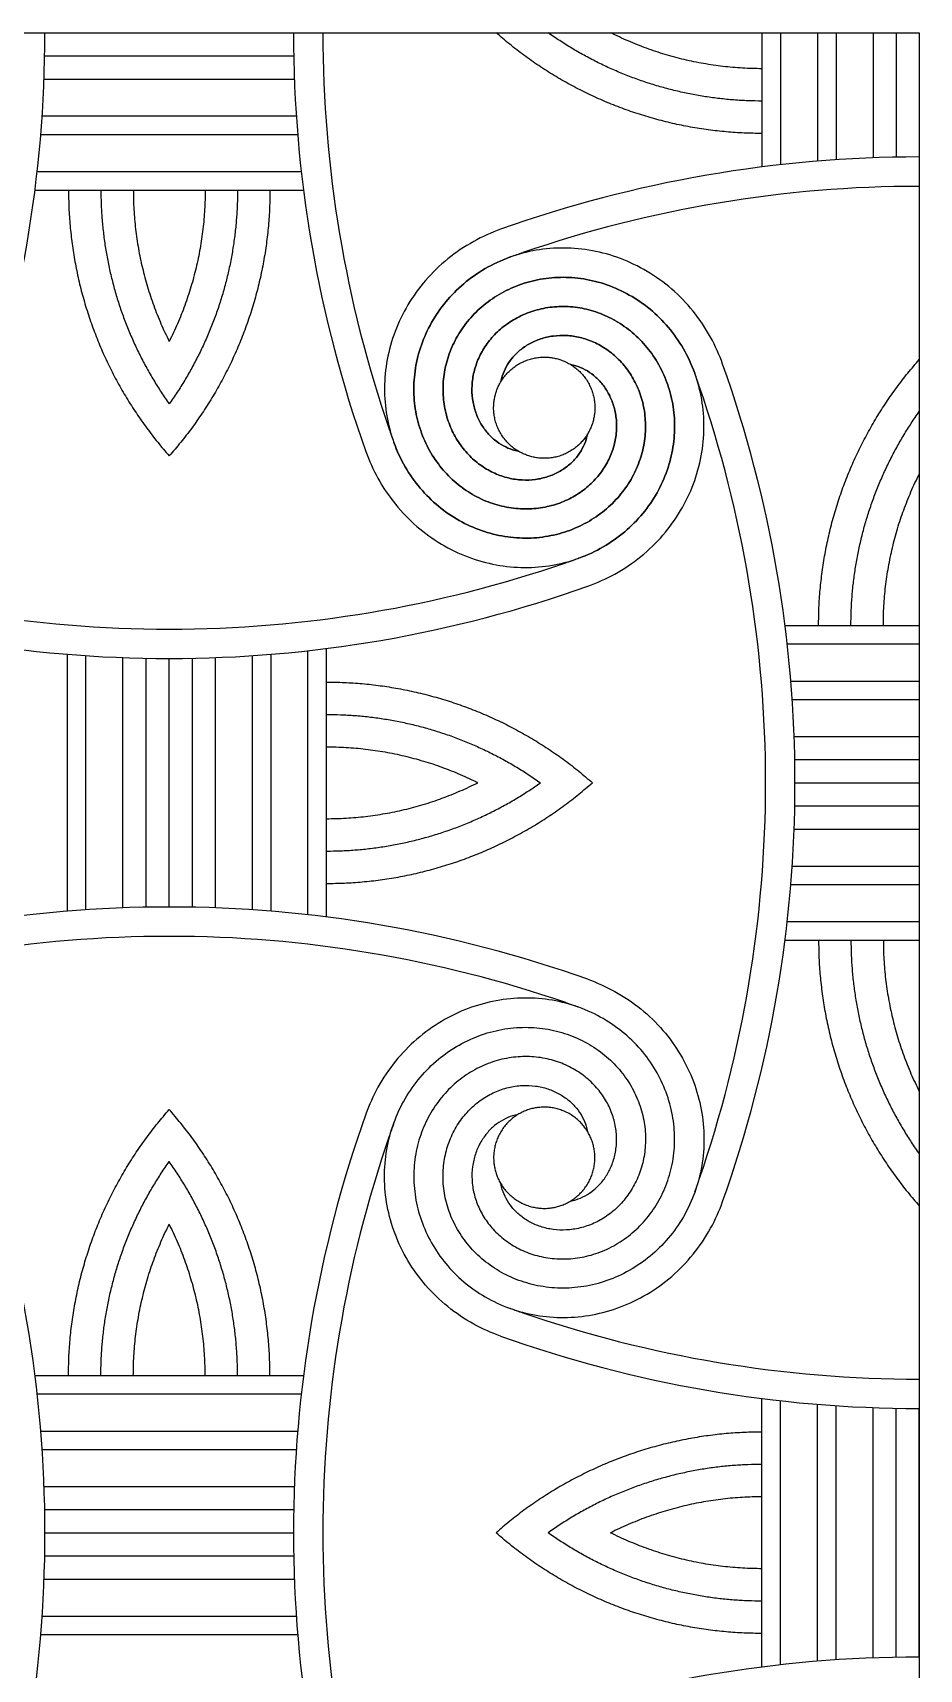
# Model space of a CAD drawing. Header units: millimetres. Extents: x -101 to 102, y -117 to 99.
# Drawn here: x -67.03 to -52.83, y -78.5 to -52.29 of the extents above; entities that cross this region are included whole.
import ezdxf

# ---------------------------------------------------------------- set-up
doc = ezdxf.new("R2010")
doc.units = ezdxf.units.MM
doc.header["$MEASUREMENT"] = 0
doc.layers.add('Layer 03', color=5, linetype='Continuous')

msp = doc.modelspace()

# ---------------------------------------------------------------- linework, layer by layer
at = {"layer": 'Layer 03'}
for p, q in [((-100.875, -52.292), (-52.834, -52.292)), ((-55.352, -52.292), (-55.352, -54.441)), ((-55.056, -52.292), (-55.056, -54.406)), ((-54.463, -52.292), (-54.463, -54.349)), ((-54.167, -52.292), (-54.167, -54.327)), ((-53.574, -52.292), (-53.574, -54.296)), ((-53.204, -52.292), (-53.204, -54.285)), ((-52.834, -52.292), (-52.834, -100.333)), ((-66.837, -52.662), (-62.851, -52.662)), ((-66.848, -53.033), (-62.84, -53.033)), ((-66.878, -53.625), (-62.809, -53.625)), ((-66.9, -53.922), (-62.787, -53.922)), ((-66.958, -54.514), (-62.73, -54.514)), ((-66.993, -54.811), (-62.695, -54.811)), ((-54.983, -61.784), (-52.834, -61.784)), ((-54.948, -62.08), (-52.834, -62.08)), ((-66.474, -66.359), (-66.474, -62.246)), ((-66.177, -66.337), (-66.177, -62.268)), ((-65.585, -66.306), (-65.585, -62.299)), ((-65.214, -66.296), (-65.214, -62.309)), ((-64.474, -66.296), (-64.474, -62.309)), ((-64.103, -66.306), (-64.103, -62.299)), ((-63.511, -66.337), (-63.511, -62.268)), ((-63.214, -66.359), (-63.214, -62.246)), ((-62.622, -66.416), (-62.622, -62.188)), ((-62.325, -66.452), (-62.325, -62.153)), ((-54.89, -62.673), (-52.834, -62.673)), ((-54.868, -62.969), (-52.834, -62.969)), ((-54.837, -63.562), (-52.834, -63.562)), ((-54.827, -63.932), (-52.834, -63.932)), ((-54.827, -64.673), (-52.834, -64.673)), ((-54.837, -65.043), (-52.834, -65.043)), ((-54.868, -65.636), (-52.834, -65.636)), ((-54.89, -65.932), (-52.834, -65.932)), ((-54.948, -66.525), (-52.834, -66.525)), ((-54.983, -66.821), (-52.834, -66.821)), ((-66.993, -73.794), (-62.695, -73.794)), ((-66.958, -74.09), (-62.73, -74.09)), ((-55.352, -78.462), (-55.352, -74.163)), ((-55.056, -78.426), (-55.056, -74.199)), ((-54.463, -78.369), (-54.463, -74.256)), ((-54.167, -78.347), (-54.167, -74.278)), ((-53.574, -78.316), (-53.574, -74.309)), ((-53.204, -78.306), (-53.204, -74.319)), ((-66.9, -74.683), (-62.787, -74.683)), ((-66.878, -74.979), (-62.809, -74.979)), ((-66.848, -75.572), (-62.84, -75.572)), ((-66.837, -75.942), (-62.851, -75.942)), ((-66.837, -76.683), (-62.851, -76.683)), ((-66.848, -77.053), (-62.84, -77.053)), ((-66.878, -77.646), (-62.809, -77.646)), ((-66.9, -77.942), (-62.787, -77.942))]:
    msp.add_line(p, q, dxfattribs=at)
for points in [[(-66.834, -52.292), (-62.854, -52.292)], [(-52.834, -52.292), (-52.834, -54.282)], [(-64.844, -66.292), (-64.844, -62.312)], [(-54.824, -64.302), (-52.834, -64.302)], [(-52.834, -78.303), (-52.834, -74.323)], [(-66.834, -76.313), (-62.854, -76.313)]]:
    msp.add_lwpolyline(points, dxfattribs=at)
for centre, radius, start, end in [((-86.817, -52.292), 19.983, 340.3973, 360), ((-42.871, -52.292), 19.983, 180, 199.6027), ((-42.871, -52.292), 19.513, 180, 198.9874), ((-52.834, -74.265), 19.983, 90, 109.6027), ((-52.834, -74.265), 19.513, 90, 108.9874), ((-53.211, -73.17), 18.354, 108.9874, 109.6503), ((-74.807, -64.302), 19.983, 340.3973, 19.6027), ((-73.711, -63.925), 18.354, 18.9874, 19.6503), ((-74.807, -64.302), 19.513, 0, 18.9874), ((-43.966, -52.669), 18.354, 198.9874, 199.6503), ((-64.844, -42.329), 19.513, 251.0126, 270), ((-64.844, -42.329), 19.513, 270, 288.9874), ((-64.467, -43.425), 18.354, 288.9874, 289.6503), ((-64.844, -42.329), 19.983, 250.3973, 289.6027), ((-74.807, -64.302), 19.513, 341.0126, 0), ((-64.844, -86.275), 19.983, 70.3973, 109.6027), ((-64.844, -86.275), 19.513, 90, 108.9874), ((-64.844, -86.275), 19.513, 71.0126, 90), ((-64.467, -85.18), 18.354, 70.3497, 71.0126), ((-86.817, -76.313), 19.983, 340.3973, 19.6027), ((-42.871, -76.313), 19.983, 160.3973, 199.6027), ((-42.871, -76.313), 19.513, 161.0126, 180), ((-43.966, -75.936), 18.354, 160.3497, 161.0126), ((-73.711, -64.679), 18.354, 340.3497, 341.0126), ((-53.211, -55.435), 18.354, 250.3497, 251.0126), ((-52.834, -54.339), 19.513, 251.0126, 270), ((-52.834, -54.339), 19.983, 250.3973, 270), ((-42.871, -76.313), 19.513, 180, 198.9874), ((-52.834, -98.286), 19.983, 90, 109.6027)]:
    msp.add_arc(centre, radius, start, end, dxfattribs=at)
for points, weights in [([(-55.352, -53.905), (-57.786, -53.905), (-59.61, -52.292)], [1, 0.935170198217, 1]), ([(-55.352, -53.386), (-57.239, -53.386), (-58.777, -52.292)], [1, 0.952582379687, 1]), ([(-55.352, -52.868), (-56.632, -52.868), (-57.776, -52.292)], [1, 0.972937522285, 1]), ([(-66.457, -54.811), (-66.457, -57.245), (-64.844, -59.068)], [1, 0.935170198217, 1]), ([(-65.938, -54.811), (-65.938, -56.698), (-64.844, -58.236)], [1, 0.952582379687, 1]), ([(-65.419, -54.811), (-65.419, -56.091), (-64.844, -57.234)], [1, 0.972937522285, 1]), ([(-64.268, -54.811), (-64.268, -56.091), (-64.844, -57.234)], [1, 0.972937522285, 1]), ([(-63.75, -54.811), (-63.75, -56.698), (-64.844, -58.236)], [1, 0.952582379687, 1]), ([(-63.231, -54.811), (-63.231, -57.245), (-64.844, -59.068)], [1, 0.935170198217, 1]), ([(-54.446, -61.784), (-54.446, -59.35), (-52.834, -57.526)], [1, 0.935170198217, 1]), ([(-53.928, -61.784), (-53.928, -59.896), (-52.834, -58.359)], [1, 0.952582379687, 1]), ([(-53.409, -61.784), (-53.409, -60.504), (-52.834, -59.36)], [1, 0.972937522285, 1]), ([(-62.325, -62.69), (-59.891, -62.69), (-58.068, -64.302)], [1, 0.935170198217, 1]), ([(-62.325, -63.208), (-60.438, -63.208), (-58.9, -64.302)], [1, 0.952582379687, 1]), ([(-62.325, -63.727), (-61.045, -63.727), (-59.902, -64.302)], [1, 0.972937522285, 1]), ([(-62.325, -64.878), (-61.045, -64.878), (-59.902, -64.302)], [1, 0.972937522285, 1]), ([(-62.325, -65.396), (-60.438, -65.396), (-58.9, -64.302)], [1, 0.952582379687, 1]), ([(-62.325, -65.915), (-59.891, -65.915), (-58.068, -64.302)], [1, 0.935170198217, 1]), ([(-54.446, -66.821), (-54.446, -69.255), (-52.834, -71.078)], [1, 0.935170198217, 1]), ([(-53.928, -66.821), (-53.928, -68.708), (-52.834, -70.246)], [1, 0.952582379687, 1]), ([(-53.409, -66.821), (-53.409, -68.101), (-52.834, -69.244)], [1, 0.972937522285, 1]), ([(-66.457, -73.794), (-66.457, -71.36), (-64.844, -69.536)], [1, 0.935170198217, 1]), ([(-63.231, -73.794), (-63.231, -71.36), (-64.844, -69.536)], [1, 0.935170198217, 1]), ([(-65.938, -73.794), (-65.938, -71.907), (-64.844, -70.369)], [1, 0.952582379687, 1]), ([(-63.75, -73.794), (-63.75, -71.907), (-64.844, -70.369)], [1, 0.952582379687, 1]), ([(-65.419, -73.794), (-65.419, -72.514), (-64.844, -71.371)], [1, 0.972937522285, 1]), ([(-64.268, -73.794), (-64.268, -72.514), (-64.844, -71.371)], [1, 0.972937522285, 1]), ([(-55.352, -74.7), (-57.786, -74.7), (-59.61, -76.313)], [1, 0.935170198217, 1]), ([(-55.352, -75.218), (-57.239, -75.218), (-58.777, -76.313)], [1, 0.952582379687, 1]), ([(-55.352, -75.737), (-56.632, -75.737), (-57.776, -76.313)], [1, 0.972937522285, 1]), ([(-55.352, -77.925), (-57.786, -77.925), (-59.61, -76.313)], [1, 0.935170198217, 1]), ([(-55.352, -77.407), (-57.239, -77.407), (-58.777, -76.313)], [1, 0.952582379687, 1]), ([(-55.352, -76.888), (-56.632, -76.888), (-57.776, -76.313)], [1, 0.972937522285, 1])]:
    msp.add_rational_spline(points, weights, degree=2, dxfattribs=at)
for points, knots in [([(-59.538, -55.44), (-59.687, -55.493), (-59.987, -55.629), (-60.394, -55.904), (-60.75, -56.249), (-61.035, -56.644), (-61.242, -57.074), (-61.367, -57.526), (-61.41, -57.983), (-61.373, -58.431), (-61.259, -58.857), (-61.077, -59.249), (-60.833, -59.594), (-60.539, -59.885), (-60.206, -60.114), (-59.845, -60.276), (-59.471, -60.37), (-59.095, -60.396), (-58.729, -60.356), (-58.385, -60.254), (-58.073, -60.097), (-57.801, -59.892), (-57.576, -59.649), (-57.402, -59.377), (-57.284, -59.088), (-57.22, -58.79), (-57.212, -58.495), (-57.255, -58.212), (-57.345, -57.95), (-57.477, -57.717), (-57.643, -57.518), (-57.835, -57.358), (-58.045, -57.24), (-58.265, -57.166), (-58.485, -57.134), (-58.699, -57.143), (-58.899, -57.189), (-59.079, -57.268), (-59.233, -57.374), (-59.359, -57.5), (-59.453, -57.642), (-59.507, -57.77), (-59.527, -57.849), (-59.533, -57.878)], [36.472467, 36.472467, 36.472467, 36.472467, 36.498047, 36.525825, 36.553602, 36.58138, 36.609158, 36.636936, 36.664714, 36.692491, 36.720269, 36.748047, 36.775825, 36.803602, 36.83138, 36.859158, 36.886936, 36.914714, 36.942491, 36.970269, 36.998047, 37.025825, 37.053602, 37.08138, 37.109158, 37.136936, 37.164714, 37.192491, 37.220269, 37.248047, 37.275825, 37.303602, 37.33138, 37.359158, 37.386936, 37.414714, 37.442491, 37.470269, 37.498047, 37.525825, 37.553602, 37.58138, 37.597796, 37.597796, 37.597796, 37.597796]), ([(-55.982, -57.598), (-56.035, -57.449), (-56.17, -57.149), (-56.445, -56.741), (-56.79, -56.386), (-57.185, -56.101), (-57.616, -55.894), (-58.067, -55.769), (-58.524, -55.726), (-58.973, -55.763), (-59.399, -55.877), (-59.79, -56.059), (-60.136, -56.303), (-60.426, -56.597), (-60.655, -56.93), (-60.818, -57.291), (-60.912, -57.665), (-60.938, -58.041), (-60.898, -58.407), (-60.796, -58.751), (-60.639, -59.063), (-60.434, -59.335), (-60.191, -59.56), (-59.919, -59.734), (-59.629, -59.852), (-59.332, -59.915), (-59.037, -59.924), (-58.754, -59.881), (-58.492, -59.791), (-58.259, -59.659), (-58.06, -59.493), (-57.9, -59.301), (-57.782, -59.091), (-57.707, -58.871), (-57.675, -58.651), (-57.684, -58.437), (-57.73, -58.237), (-57.809, -58.057), (-57.915, -57.903), (-58.042, -57.777), (-58.183, -57.682), (-58.311, -57.629), (-58.391, -57.609), (-58.42, -57.603)], [36.472467, 36.472467, 36.472467, 36.472467, 36.498047, 36.525825, 36.553602, 36.58138, 36.609158, 36.636936, 36.664714, 36.692491, 36.720269, 36.748047, 36.775825, 36.803602, 36.83138, 36.859158, 36.886936, 36.914714, 36.942491, 36.970269, 36.998047, 37.025825, 37.053602, 37.08138, 37.109158, 37.136936, 37.164714, 37.192491, 37.220269, 37.248047, 37.275825, 37.303602, 37.33138, 37.359158, 37.386936, 37.414714, 37.442491, 37.470269, 37.498047, 37.525825, 37.553602, 37.58138, 37.597796, 37.597796, 37.597796, 37.597796]), ([(-58.42, -57.603), (-58.391, -57.609), (-58.311, -57.629), (-58.183, -57.682), (-58.042, -57.777), (-57.915, -57.903), (-57.809, -58.057), (-57.73, -58.237), (-57.684, -58.437), (-57.675, -58.651), (-57.707, -58.871), (-57.782, -59.091), (-57.9, -59.301), (-58.06, -59.493), (-58.259, -59.659), (-58.492, -59.791), (-58.754, -59.881), (-59.037, -59.924), (-59.332, -59.915), (-59.629, -59.852), (-59.919, -59.734), (-60.191, -59.56), (-60.434, -59.335), (-60.639, -59.063), (-60.796, -58.751), (-60.898, -58.407), (-60.938, -58.041), (-60.912, -57.665), (-60.818, -57.291), (-60.655, -56.93), (-60.426, -56.597), (-60.136, -56.303), (-59.79, -56.059), (-59.526, -55.936), (-59.386, -55.886), (-59.383, -55.884)], [-1.5719713, -1.5719713, -1.5719713, -1.5719713, -1.5555556, -1.5277778, -1.5, -1.4722222, -1.4444444, -1.4166667, -1.3888889, -1.3611111, -1.3333333, -1.3055556, -1.2777778, -1.25, -1.2222222, -1.1944444, -1.1666667, -1.1388889, -1.1111111, -1.0833333, -1.0555556, -1.0277778, -1, -0.9722222, -0.9444444, -0.9166667, -0.8888889, -0.8611111, -0.8333333, -0.8055556, -0.7777778, -0.75, -0.7222222, -0.6944444, -0.6937348, -0.6937348, -0.6937348, -0.6937348]), ([(-58.145, -58.716), (-58.151, -58.745), (-58.17, -58.824), (-58.224, -58.953), (-58.319, -59.094), (-58.444, -59.221), (-58.599, -59.327), (-58.778, -59.406), (-58.978, -59.452), (-59.192, -59.461), (-59.413, -59.429), (-59.632, -59.354), (-59.843, -59.236), (-60.035, -59.076), (-60.201, -58.877), (-60.332, -58.644), (-60.422, -58.382), (-60.466, -58.099), (-60.457, -57.804), (-60.394, -57.507), (-60.275, -57.217), (-60.102, -56.945), (-59.877, -56.702), (-59.605, -56.497), (-59.292, -56.34), (-58.948, -56.238), (-58.583, -56.198), (-58.207, -56.224), (-57.832, -56.318), (-57.472, -56.481), (-57.139, -56.71), (-56.844, -57), (-56.601, -57.346), (-56.477, -57.61), (-56.427, -57.75), (-56.426, -57.753)], [-1.5719713, -1.5719713, -1.5719713, -1.5719713, -1.5555556, -1.5277778, -1.5, -1.4722222, -1.4444444, -1.4166667, -1.3888889, -1.3611111, -1.3333333, -1.3055556, -1.2777778, -1.25, -1.2222222, -1.1944444, -1.1666667, -1.1388889, -1.1111111, -1.0833333, -1.0555556, -1.0277778, -1, -0.9722222, -0.9444444, -0.9166667, -0.8888889, -0.8611111, -0.8333333, -0.8055556, -0.7777778, -0.75, -0.7222222, -0.6944444, -0.6937348, -0.6937348, -0.6937348, -0.6937348]), ([(-58.14, -61.154), (-57.99, -61.101), (-57.691, -60.966), (-57.283, -60.691), (-56.927, -60.346), (-56.643, -59.951), (-56.436, -59.52), (-56.311, -59.069), (-56.268, -58.612), (-56.305, -58.163), (-56.418, -57.737), (-56.601, -57.346), (-56.844, -57), (-57.139, -56.71), (-57.472, -56.481), (-57.832, -56.318), (-58.207, -56.224), (-58.583, -56.198), (-58.948, -56.238), (-59.292, -56.34), (-59.605, -56.497), (-59.877, -56.702), (-60.102, -56.945), (-60.275, -57.217), (-60.394, -57.507), (-60.457, -57.804), (-60.466, -58.099), (-60.422, -58.382), (-60.332, -58.644), (-60.201, -58.877), (-60.035, -59.076), (-59.843, -59.236), (-59.632, -59.354), (-59.413, -59.429), (-59.192, -59.461), (-58.978, -59.452), (-58.778, -59.406), (-58.599, -59.327), (-58.444, -59.221), (-58.319, -59.094), (-58.224, -58.953), (-58.17, -58.824), (-58.151, -58.745), (-58.145, -58.716)], [36.472467, 36.472467, 36.472467, 36.472467, 36.498047, 36.525825, 36.553602, 36.58138, 36.609158, 36.636936, 36.664714, 36.692491, 36.720269, 36.748047, 36.775825, 36.803602, 36.83138, 36.859158, 36.886936, 36.914714, 36.942491, 36.970269, 36.998047, 37.025825, 37.053602, 37.08138, 37.109158, 37.136936, 37.164714, 37.192491, 37.220269, 37.248047, 37.275825, 37.303602, 37.33138, 37.359158, 37.386936, 37.414714, 37.442491, 37.470269, 37.498047, 37.525825, 37.553602, 37.58138, 37.597796, 37.597796, 37.597796, 37.597796]), ([(-61.696, -58.996), (-61.643, -59.146), (-61.507, -59.445), (-61.232, -59.853), (-60.887, -60.209), (-60.492, -60.493), (-60.062, -60.7), (-59.61, -60.825), (-59.153, -60.868), (-58.705, -60.831), (-58.279, -60.718), (-57.887, -60.535), (-57.542, -60.292), (-57.251, -59.997), (-57.022, -59.664), (-56.86, -59.304), (-56.766, -58.929), (-56.74, -58.553), (-56.78, -58.188), (-56.882, -57.844), (-57.039, -57.531), (-57.244, -57.259), (-57.487, -57.034), (-57.759, -56.861), (-58.048, -56.742), (-58.346, -56.679), (-58.641, -56.67), (-58.924, -56.714), (-59.186, -56.804), (-59.419, -56.935), (-59.618, -57.101), (-59.778, -57.293), (-59.896, -57.504), (-59.97, -57.723), (-60.002, -57.944), (-59.993, -58.158), (-59.947, -58.358), (-59.868, -58.537), (-59.762, -58.692), (-59.636, -58.817), (-59.494, -58.912), (-59.366, -58.966), (-59.287, -58.985), (-59.258, -58.991)], [36.472467, 36.472467, 36.472467, 36.472467, 36.498047, 36.525825, 36.553602, 36.58138, 36.609158, 36.636936, 36.664714, 36.692491, 36.720269, 36.748047, 36.775825, 36.803602, 36.83138, 36.859158, 36.886936, 36.914714, 36.942491, 36.970269, 36.998047, 37.025825, 37.053602, 37.08138, 37.109158, 37.136936, 37.164714, 37.192491, 37.220269, 37.248047, 37.275825, 37.303602, 37.33138, 37.359158, 37.386936, 37.414714, 37.442491, 37.470269, 37.498047, 37.525825, 37.553602, 37.58138, 37.597796, 37.597796, 37.597796, 37.597796]), ([(-59.258, -58.991), (-59.287, -58.985), (-59.366, -58.966), (-59.494, -58.912), (-59.636, -58.817), (-59.762, -58.692), (-59.868, -58.537), (-59.947, -58.358), (-59.993, -58.158), (-60.002, -57.944), (-59.97, -57.723), (-59.896, -57.504), (-59.778, -57.293), (-59.618, -57.101), (-59.419, -56.935), (-59.186, -56.804), (-58.924, -56.714), (-58.641, -56.67), (-58.346, -56.679), (-58.048, -56.742), (-57.759, -56.861), (-57.487, -57.034), (-57.244, -57.259), (-57.039, -57.531), (-56.882, -57.844), (-56.78, -58.188), (-56.74, -58.553), (-56.766, -58.929), (-56.86, -59.304), (-57.022, -59.664), (-57.251, -59.997), (-57.542, -60.292), (-57.887, -60.535), (-58.151, -60.658), (-58.291, -60.709), (-58.295, -60.71)], [-1.5719713, -1.5719713, -1.5719713, -1.5719713, -1.5555556, -1.5277778, -1.5, -1.4722222, -1.4444444, -1.4166667, -1.3888889, -1.3611111, -1.3333333, -1.3055556, -1.2777778, -1.25, -1.2222222, -1.1944444, -1.1666667, -1.1388889, -1.1111111, -1.0833333, -1.0555556, -1.0277778, -1, -0.9722222, -0.9444444, -0.9166667, -0.8888889, -0.8611111, -0.8333333, -0.8055556, -0.7777778, -0.75, -0.7222222, -0.6944444, -0.6937348, -0.6937348, -0.6937348, -0.6937348]), ([(-59.533, -57.878), (-59.527, -57.849), (-59.507, -57.77), (-59.453, -57.642), (-59.359, -57.5), (-59.233, -57.374), (-59.079, -57.268), (-58.899, -57.189), (-58.699, -57.143), (-58.485, -57.134), (-58.265, -57.166), (-58.045, -57.24), (-57.835, -57.358), (-57.643, -57.518), (-57.477, -57.717), (-57.345, -57.95), (-57.255, -58.212), (-57.212, -58.495), (-57.22, -58.79), (-57.284, -59.088), (-57.402, -59.377), (-57.576, -59.649), (-57.801, -59.892), (-58.073, -60.097), (-58.385, -60.254), (-58.729, -60.356), (-59.095, -60.396), (-59.471, -60.37), (-59.845, -60.276), (-60.206, -60.114), (-60.539, -59.885), (-60.833, -59.594), (-61.077, -59.249), (-61.2, -58.984), (-61.25, -58.845), (-61.252, -58.841)], [-1.5719713, -1.5719713, -1.5719713, -1.5719713, -1.5555556, -1.5277778, -1.5, -1.4722222, -1.4444444, -1.4166667, -1.3888889, -1.3611111, -1.3333333, -1.3055556, -1.2777778, -1.25, -1.2222222, -1.1944444, -1.1666667, -1.1388889, -1.1111111, -1.0833333, -1.0555556, -1.0277778, -1, -0.9722222, -0.9444444, -0.9166667, -0.8888889, -0.8611111, -0.8333333, -0.8055556, -0.7777778, -0.75, -0.7222222, -0.6944444, -0.6937348, -0.6937348, -0.6937348, -0.6937348]), ([(-58.14, -67.45), (-57.99, -67.504), (-57.691, -67.639), (-57.283, -67.914), (-56.927, -68.259), (-56.643, -68.654), (-56.436, -69.085), (-56.311, -69.536), (-56.268, -69.993), (-56.305, -70.442), (-56.418, -70.868), (-56.601, -71.259), (-56.844, -71.604), (-57.139, -71.895), (-57.472, -72.124), (-57.832, -72.286), (-58.207, -72.381), (-58.583, -72.406), (-58.948, -72.366), (-59.292, -72.264), (-59.605, -72.107), (-59.877, -71.903), (-60.102, -71.659), (-60.275, -71.388), (-60.394, -71.098), (-60.457, -70.8), (-60.466, -70.505), (-60.422, -70.222), (-60.332, -69.961), (-60.201, -69.727), (-60.035, -69.528), (-59.843, -69.368), (-59.632, -69.251), (-59.413, -69.176), (-59.192, -69.144), (-58.978, -69.153), (-58.778, -69.199), (-58.599, -69.278), (-58.444, -69.384), (-58.319, -69.511), (-58.224, -69.652), (-58.17, -69.78), (-58.151, -69.859), (-58.145, -69.888)], [36.472467, 36.472467, 36.472467, 36.472467, 36.498047, 36.525825, 36.553602, 36.58138, 36.609158, 36.636936, 36.664714, 36.692491, 36.720269, 36.748047, 36.775825, 36.803602, 36.83138, 36.859158, 36.886936, 36.914714, 36.942491, 36.970269, 36.998047, 37.025825, 37.053602, 37.08138, 37.109158, 37.136936, 37.164714, 37.192491, 37.220269, 37.248047, 37.275825, 37.303602, 37.33138, 37.359158, 37.386936, 37.414714, 37.442491, 37.470269, 37.498047, 37.525825, 37.553602, 37.58138, 37.597796, 37.597796, 37.597796, 37.597796]), ([(-59.258, -69.614), (-59.287, -69.619), (-59.366, -69.639), (-59.494, -69.693), (-59.636, -69.787), (-59.762, -69.913), (-59.868, -70.067), (-59.947, -70.247), (-59.993, -70.447), (-60.002, -70.661), (-59.97, -70.881), (-59.896, -71.101), (-59.778, -71.311), (-59.618, -71.503), (-59.419, -71.669), (-59.186, -71.801), (-58.924, -71.891), (-58.641, -71.934), (-58.346, -71.926), (-58.048, -71.863), (-57.759, -71.744), (-57.487, -71.571), (-57.244, -71.345), (-57.039, -71.073), (-56.882, -70.761), (-56.78, -70.417), (-56.74, -70.051), (-56.766, -69.675), (-56.86, -69.301), (-57.022, -68.941), (-57.251, -68.607), (-57.542, -68.313), (-57.887, -68.07), (-58.279, -67.887), (-58.705, -67.773), (-59.153, -67.736), (-59.61, -67.779), (-60.062, -67.905), (-60.492, -68.111), (-60.887, -68.396), (-61.232, -68.752), (-61.507, -69.159), (-61.643, -69.459), (-61.696, -69.608)], [-1.571971, -1.571971, -1.571971, -1.571971, -1.555556, -1.527778, -1.5, -1.472222, -1.444444, -1.416667, -1.388889, -1.361111, -1.333333, -1.305556, -1.277778, -1.25, -1.222222, -1.194444, -1.166667, -1.138889, -1.111111, -1.083333, -1.055556, -1.027778, -1, -0.972222, -0.944444, -0.916667, -0.888889, -0.861111, -0.833333, -0.805556, -0.777778, -0.75, -0.722222, -0.694444, -0.666667, -0.638889, -0.611111, -0.583333, -0.555556, -0.527778, -0.5, -0.472222, -0.446642, -0.446642, -0.446642, -0.446642]), ([(-59.258, -69.614), (-59.287, -69.619), (-59.366, -69.639), (-59.494, -69.693), (-59.636, -69.787), (-59.762, -69.913), (-59.868, -70.067), (-59.947, -70.247), (-59.993, -70.447), (-60.002, -70.661), (-59.97, -70.881), (-59.896, -71.101), (-59.778, -71.311), (-59.618, -71.503), (-59.419, -71.669), (-59.186, -71.801), (-58.924, -71.891), (-58.641, -71.934), (-58.346, -71.926), (-58.048, -71.863), (-57.759, -71.744), (-57.487, -71.571), (-57.244, -71.345), (-57.039, -71.073), (-56.882, -70.761), (-56.78, -70.417), (-56.74, -70.051), (-56.766, -69.675), (-56.86, -69.301), (-57.022, -68.941), (-57.251, -68.607), (-57.542, -68.313), (-57.887, -68.07), (-58.151, -67.946), (-58.291, -67.896), (-58.295, -67.895)], [-1.5719713, -1.5719713, -1.5719713, -1.5719713, -1.5555556, -1.5277778, -1.5, -1.4722222, -1.4444444, -1.4166667, -1.3888889, -1.3611111, -1.3333333, -1.3055556, -1.2777778, -1.25, -1.2222222, -1.1944444, -1.1666667, -1.1388889, -1.1111111, -1.0833333, -1.0555556, -1.0277778, -1, -0.9722222, -0.9444444, -0.9166667, -0.8888889, -0.8611111, -0.8333333, -0.8055556, -0.7777778, -0.75, -0.7222222, -0.6944444, -0.6937348, -0.6937348, -0.6937348, -0.6937348]), ([(-59.538, -73.164), (-59.687, -73.111), (-59.987, -72.976), (-60.394, -72.701), (-60.75, -72.356), (-61.035, -71.961), (-61.242, -71.53), (-61.367, -71.079), (-61.41, -70.622), (-61.373, -70.173), (-61.259, -69.747), (-61.077, -69.356), (-60.833, -69.011), (-60.539, -68.72), (-60.206, -68.491), (-59.845, -68.328), (-59.471, -68.234), (-59.095, -68.208), (-58.729, -68.249), (-58.385, -68.35), (-58.073, -68.508), (-57.801, -68.712), (-57.576, -68.955), (-57.402, -69.227), (-57.284, -69.517), (-57.22, -69.815), (-57.212, -70.11), (-57.255, -70.392), (-57.345, -70.654), (-57.477, -70.888), (-57.643, -71.087), (-57.835, -71.246), (-58.045, -71.364), (-58.265, -71.439), (-58.485, -71.471), (-58.699, -71.462), (-58.899, -71.416), (-59.079, -71.337), (-59.233, -71.231), (-59.359, -71.104), (-59.453, -70.963), (-59.507, -70.835), (-59.527, -70.756), (-59.533, -70.726)], [36.472467, 36.472467, 36.472467, 36.472467, 36.498047, 36.525825, 36.553602, 36.58138, 36.609158, 36.636936, 36.664714, 36.692491, 36.720269, 36.748047, 36.775825, 36.803602, 36.83138, 36.859158, 36.886936, 36.914714, 36.942491, 36.970269, 36.998047, 37.025825, 37.053602, 37.08138, 37.109158, 37.136936, 37.164714, 37.192491, 37.220269, 37.248047, 37.275825, 37.303602, 37.33138, 37.359158, 37.386936, 37.414714, 37.442491, 37.470269, 37.498047, 37.525825, 37.553602, 37.58138, 37.597796, 37.597796, 37.597796, 37.597796]), ([(-61.252, -69.763), (-61.25, -69.76), (-61.2, -69.62), (-61.077, -69.356), (-60.833, -69.011), (-60.539, -68.72), (-60.206, -68.491), (-59.845, -68.328), (-59.471, -68.234), (-59.095, -68.208), (-58.729, -68.249), (-58.385, -68.35), (-58.073, -68.508), (-57.801, -68.712), (-57.576, -68.955), (-57.402, -69.227), (-57.284, -69.517), (-57.22, -69.815), (-57.212, -70.11), (-57.255, -70.392), (-57.345, -70.654), (-57.477, -70.888), (-57.643, -71.087), (-57.835, -71.246), (-58.045, -71.364), (-58.265, -71.439), (-58.485, -71.471), (-58.699, -71.462), (-58.899, -71.416), (-59.079, -71.337), (-59.233, -71.231), (-59.359, -71.104), (-59.453, -70.963), (-59.507, -70.835), (-59.527, -70.756), (-59.533, -70.726)], [36.2132408, 36.2132408, 36.2132408, 36.2132408, 36.2139505, 36.2417283, 36.2695061, 36.2972838, 36.3250616, 36.3528394, 36.3806172, 36.4083949, 36.4361727, 36.4639505, 36.4917283, 36.5195061, 36.5472838, 36.5750616, 36.6028394, 36.6306172, 36.6583949, 36.6861727, 36.7139505, 36.7417283, 36.7695061, 36.7972838, 36.8250616, 36.8528394, 36.8806172, 36.9083949, 36.9361727, 36.9639505, 36.9917283, 37.0195061, 37.0472838, 37.0750616, 37.0914774, 37.0914774, 37.0914774, 37.0914774]), ([(-58.42, -71.001), (-58.391, -70.996), (-58.311, -70.976), (-58.183, -70.922), (-58.042, -70.828), (-57.915, -70.702), (-57.809, -70.548), (-57.73, -70.368), (-57.684, -70.168), (-57.675, -69.954), (-57.707, -69.733), (-57.782, -69.514), (-57.9, -69.304), (-58.06, -69.112), (-58.259, -68.946), (-58.492, -68.814), (-58.754, -68.724), (-59.037, -68.681), (-59.332, -68.689), (-59.629, -68.752), (-59.919, -68.871), (-60.191, -69.044), (-60.434, -69.269), (-60.639, -69.542), (-60.796, -69.854), (-60.898, -70.198), (-60.938, -70.564), (-60.912, -70.94), (-60.818, -71.314), (-60.655, -71.674), (-60.426, -72.008), (-60.136, -72.302), (-59.79, -72.545), (-59.399, -72.728), (-58.973, -72.841), (-58.524, -72.879), (-58.067, -72.836), (-57.616, -72.71), (-57.185, -72.504), (-56.79, -72.219), (-56.445, -71.863), (-56.17, -71.456), (-56.035, -71.156), (-55.982, -71.007)], [-1.571971, -1.571971, -1.571971, -1.571971, -1.555556, -1.527778, -1.5, -1.472222, -1.444444, -1.416667, -1.388889, -1.361111, -1.333333, -1.305556, -1.277778, -1.25, -1.222222, -1.194444, -1.166667, -1.138889, -1.111111, -1.083333, -1.055556, -1.027778, -1, -0.972222, -0.944444, -0.916667, -0.888889, -0.861111, -0.833333, -0.805556, -0.777778, -0.75, -0.722222, -0.694444, -0.666667, -0.638889, -0.611111, -0.583333, -0.555556, -0.527778, -0.5, -0.472222, -0.446642, -0.446642, -0.446642, -0.446642]), ([(-58.42, -71.001), (-58.391, -70.996), (-58.311, -70.976), (-58.183, -70.922), (-58.042, -70.828), (-57.915, -70.702), (-57.809, -70.548), (-57.73, -70.368), (-57.684, -70.168), (-57.675, -69.954), (-57.707, -69.733), (-57.782, -69.514), (-57.9, -69.304), (-58.06, -69.112), (-58.259, -68.946), (-58.492, -68.814), (-58.754, -68.724), (-59.037, -68.681), (-59.332, -68.689), (-59.629, -68.752), (-59.919, -68.871), (-60.191, -69.044), (-60.434, -69.269), (-60.639, -69.542), (-60.796, -69.854), (-60.898, -70.198), (-60.938, -70.564), (-60.912, -70.94), (-60.818, -71.314), (-60.655, -71.674), (-60.426, -72.008), (-60.136, -72.302), (-59.79, -72.545), (-59.526, -72.669), (-59.386, -72.719), (-59.383, -72.72)], [-1.5719713, -1.5719713, -1.5719713, -1.5719713, -1.5555556, -1.5277778, -1.5, -1.4722222, -1.4444444, -1.4166667, -1.3888889, -1.3611111, -1.3333333, -1.3055556, -1.2777778, -1.25, -1.2222222, -1.1944444, -1.1666667, -1.1388889, -1.1111111, -1.0833333, -1.0555556, -1.0277778, -1, -0.9722222, -0.9444444, -0.9166667, -0.8888889, -0.8611111, -0.8333333, -0.8055556, -0.7777778, -0.75, -0.7222222, -0.6944444, -0.6937348, -0.6937348, -0.6937348, -0.6937348]), ([(-56.426, -70.851), (-56.427, -70.855), (-56.477, -70.995), (-56.601, -71.259), (-56.844, -71.604), (-57.139, -71.895), (-57.472, -72.124), (-57.832, -72.286), (-58.207, -72.381), (-58.583, -72.406), (-58.948, -72.366), (-59.292, -72.264), (-59.605, -72.107), (-59.877, -71.903), (-60.102, -71.659), (-60.275, -71.388), (-60.394, -71.098), (-60.457, -70.8), (-60.466, -70.505), (-60.422, -70.222), (-60.332, -69.961), (-60.201, -69.727), (-60.035, -69.528), (-59.843, -69.368), (-59.632, -69.251), (-59.413, -69.176), (-59.192, -69.144), (-58.978, -69.153), (-58.778, -69.199), (-58.599, -69.278), (-58.444, -69.384), (-58.319, -69.511), (-58.224, -69.652), (-58.17, -69.78), (-58.151, -69.859), (-58.145, -69.888)], [36.2132408, 36.2132408, 36.2132408, 36.2132408, 36.2139505, 36.2417283, 36.2695061, 36.2972838, 36.3250616, 36.3528394, 36.3806172, 36.4083949, 36.4361727, 36.4639505, 36.4917283, 36.5195061, 36.5472838, 36.5750616, 36.6028394, 36.6306172, 36.6583949, 36.6861727, 36.7139505, 36.7417283, 36.7695061, 36.7972838, 36.8250616, 36.8528394, 36.8806172, 36.9083949, 36.9361727, 36.9639505, 36.9917283, 37.0195061, 37.0472838, 37.0750616, 37.0914774, 37.0914774, 37.0914774, 37.0914774])]:
    msp.add_open_spline(points, degree=3, knots=knots, dxfattribs=at)
for points in [[(-59.629, -58.118), (-59.809, -58.908), (-59.018, -59.087), (-58.228, -59.267), (-58.048, -58.477), (-57.869, -57.686), (-58.659, -57.507), (-59.449, -57.327), (-59.629, -58.118)], [(-59.629, -70.487), (-59.809, -69.697), (-59.018, -69.517), (-58.228, -69.338), (-58.048, -70.128), (-57.869, -70.918), (-58.659, -71.098), (-59.449, -71.277), (-59.629, -70.487)]]:
    msp.add_rational_spline(points, [1, 0.707106781187, 1, 0.707106781187, 1, 0.707106781187, 1, 0.707106781187, 1], degree=2, knots=[0, 0, 0, 3.437292, 3.437292, 6.874583, 6.874583, 10.311875, 10.311875, 13.749166, 13.749166, 13.749166], dxfattribs=at)

doc.saveas('drawing.dxf')
